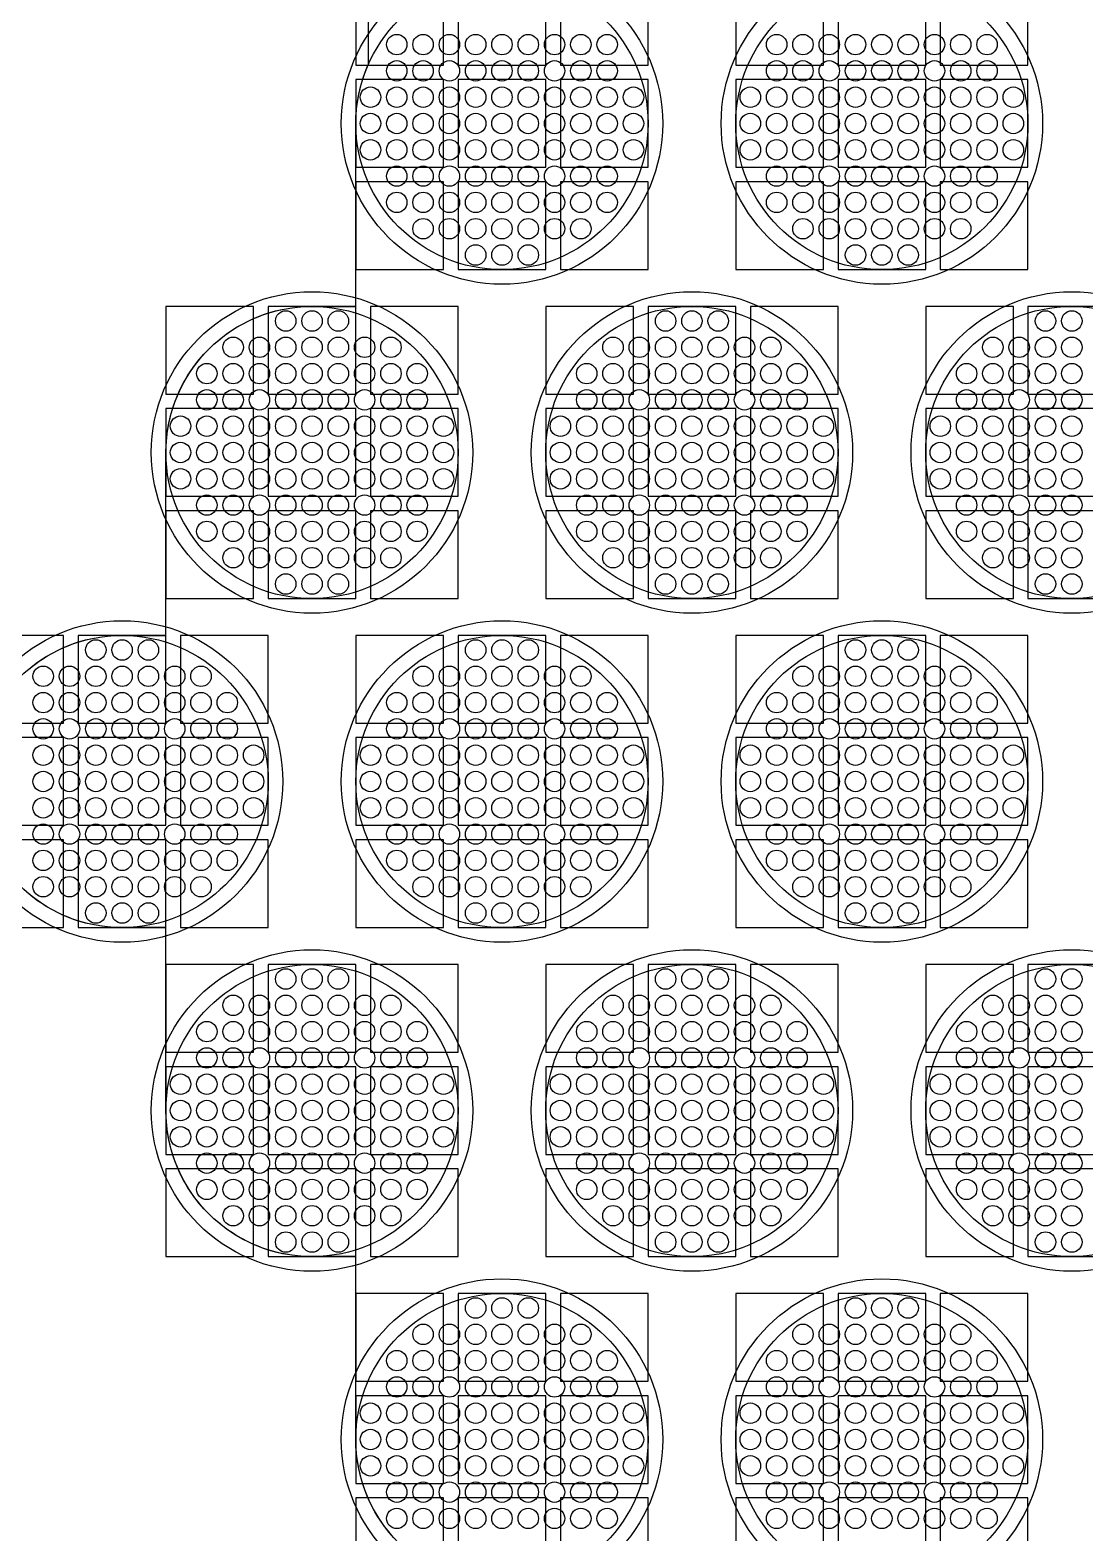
# Model space of a CAD drawing. Extents: x -49 to 54, y -38 to 38.
# Drawn here: x -27.4 to -23.79, y -4.14 to 1 of the extents above; entities that cross this region are included whole.
import ezdxf

# ---------------------------------------------------------------- set-up
doc = ezdxf.new("R2010")
doc.units = 0
for name, color, linetype in [('BACK_LAYER', 5, 'CONTINUOUS'), ('COND_LAYER_LOWER_ELECTRODE', 6, 'CONTINUOUS'), ('CONDUCTIVE_LAYER_BACK_LAYER', 2, 'CONTINUOUS'), ('EMITTER', 3, 'CONTINUOUS'), ('LOWER_ELECTRODE', 1, 'CONTINUOUS')]:
    doc.layers.add(name, color=color, linetype=linetype)

msp = doc.modelspace()

# ---------------------------------------------------------------- linework, layer by layer
at = {"layer": 'BACK_LAYER'}
for points in [[(-26.2884, 0.8807), (-25.9884, 0.8807), (-25.9884, 1.1807), (-26.2884, 1.1807)], [(-25.9384, 0.8807), (-25.6384, 0.8807), (-25.6384, 1.1807), (-25.9384, 1.1807)], [(-25.5884, 0.8807), (-25.2884, 0.8807), (-25.2884, 1.1807), (-25.5884, 1.1807)], [(-24.9884, 0.8807), (-24.6884, 0.8807), (-24.6884, 1.1807), (-24.9884, 1.1807)], [(-24.6384, 0.8807), (-24.3384, 0.8807), (-24.3384, 1.1807), (-24.6384, 1.1807)], [(-24.2884, 0.8807), (-23.9884, 0.8807), (-23.9884, 1.1807), (-24.2884, 1.1807)], [(-26.2884, 0.5307), (-25.9884, 0.5307), (-25.9884, 0.8307), (-26.2884, 0.8307)], [(-25.9384, 0.5307), (-25.6384, 0.5307), (-25.6384, 0.8307), (-25.9384, 0.8307)], [(-25.5884, 0.5307), (-25.2884, 0.5307), (-25.2884, 0.8307), (-25.5884, 0.8307)], [(-24.9884, 0.5307), (-24.6884, 0.5307), (-24.6884, 0.8307), (-24.9884, 0.8307)], [(-24.6384, 0.5307), (-24.3384, 0.5307), (-24.3384, 0.8307), (-24.6384, 0.8307)], [(-24.2884, 0.5307), (-23.9884, 0.5307), (-23.9884, 0.8307), (-24.2884, 0.8307)], [(-26.2884, 0.1807), (-25.9884, 0.1807), (-25.9884, 0.4807), (-26.2884, 0.4807)], [(-25.9384, 0.1807), (-25.6384, 0.1807), (-25.6384, 0.4807), (-25.9384, 0.4807)], [(-25.5884, 0.1807), (-25.2884, 0.1807), (-25.2884, 0.4807), (-25.5884, 0.4807)], [(-24.9884, 0.1807), (-24.6884, 0.1807), (-24.6884, 0.4807), (-24.9884, 0.4807)], [(-24.6384, 0.1807), (-24.3384, 0.1807), (-24.3384, 0.4807), (-24.6384, 0.4807)], [(-24.2884, 0.1807), (-23.9884, 0.1807), (-23.9884, 0.4807), (-24.2884, 0.4807)], [(-26.9384, -0.2451), (-26.6384, -0.2451), (-26.6384, 0.0549), (-26.9384, 0.0549)], [(-26.5884, -0.2451), (-26.2884, -0.2451), (-26.2884, 0.0549), (-26.5884, 0.0549)], [(-26.2384, -0.2451), (-25.9384, -0.2451), (-25.9384, 0.0549), (-26.2384, 0.0549)], [(-25.6384, -0.2451), (-25.3384, -0.2451), (-25.3384, 0.0549), (-25.6384, 0.0549)], [(-25.2884, -0.2451), (-24.9884, -0.2451), (-24.9884, 0.0549), (-25.2884, 0.0549)], [(-24.9384, -0.2451), (-24.6384, -0.2451), (-24.6384, 0.0549), (-24.9384, 0.0549)], [(-24.3384, -0.2451), (-24.0384, -0.2451), (-24.0384, 0.0549), (-24.3384, 0.0549)], [(-23.9884, -0.2451), (-23.6884, -0.2451), (-23.6884, 0.0549), (-23.9884, 0.0549)], [(-26.9384, -0.5951), (-26.6384, -0.5951), (-26.6384, -0.2951), (-26.9384, -0.2951)], [(-26.5884, -0.5951), (-26.2884, -0.5951), (-26.2884, -0.2951), (-26.5884, -0.2951)], [(-26.2384, -0.5951), (-25.9384, -0.5951), (-25.9384, -0.2951), (-26.2384, -0.2951)], [(-25.6384, -0.5951), (-25.3384, -0.5951), (-25.3384, -0.2951), (-25.6384, -0.2951)], [(-25.2884, -0.5951), (-24.9884, -0.5951), (-24.9884, -0.2951), (-25.2884, -0.2951)], [(-24.9384, -0.5951), (-24.6384, -0.5951), (-24.6384, -0.2951), (-24.9384, -0.2951)], [(-24.3384, -0.5951), (-24.0384, -0.5951), (-24.0384, -0.2951), (-24.3384, -0.2951)], [(-23.9884, -0.5951), (-23.6884, -0.5951), (-23.6884, -0.2951), (-23.9884, -0.2951)], [(-26.9384, -0.9451), (-26.6384, -0.9451), (-26.6384, -0.6451), (-26.9384, -0.6451)], [(-26.5884, -0.9451), (-26.2884, -0.9451), (-26.2884, -0.6451), (-26.5884, -0.6451)], [(-26.2384, -0.9451), (-25.9384, -0.9451), (-25.9384, -0.6451), (-26.2384, -0.6451)], [(-25.6384, -0.9451), (-25.3384, -0.9451), (-25.3384, -0.6451), (-25.6384, -0.6451)], [(-25.2884, -0.9451), (-24.9884, -0.9451), (-24.9884, -0.6451), (-25.2884, -0.6451)], [(-24.9384, -0.9451), (-24.6384, -0.9451), (-24.6384, -0.6451), (-24.9384, -0.6451)], [(-24.3384, -0.9451), (-24.0384, -0.9451), (-24.0384, -0.6451), (-24.3384, -0.6451)], [(-23.9884, -0.9451), (-23.6884, -0.9451), (-23.6884, -0.6451), (-23.9884, -0.6451)], [(-27.5884, -1.3709), (-27.2884, -1.3709), (-27.2884, -1.0709), (-27.5884, -1.0709)], [(-27.2384, -1.3709), (-26.9384, -1.3709), (-26.9384, -1.0709), (-27.2384, -1.0709)], [(-26.8884, -1.3709), (-26.5884, -1.3709), (-26.5884, -1.0709), (-26.8884, -1.0709)], [(-26.2884, -1.3709), (-25.9884, -1.3709), (-25.9884, -1.0709), (-26.2884, -1.0709)], [(-25.9384, -1.3709), (-25.6384, -1.3709), (-25.6384, -1.0709), (-25.9384, -1.0709)], [(-25.5884, -1.3709), (-25.2884, -1.3709), (-25.2884, -1.0709), (-25.5884, -1.0709)], [(-24.9884, -1.3709), (-24.6884, -1.3709), (-24.6884, -1.0709), (-24.9884, -1.0709)], [(-24.6384, -1.3709), (-24.3384, -1.3709), (-24.3384, -1.0709), (-24.6384, -1.0709)], [(-24.2884, -1.3709), (-23.9884, -1.3709), (-23.9884, -1.0709), (-24.2884, -1.0709)], [(-27.5884, -1.7209), (-27.2884, -1.7209), (-27.2884, -1.4209), (-27.5884, -1.4209)], [(-27.2384, -1.7209), (-26.9384, -1.7209), (-26.9384, -1.4209), (-27.2384, -1.4209)], [(-26.8884, -1.7209), (-26.5884, -1.7209), (-26.5884, -1.4209), (-26.8884, -1.4209)], [(-26.2884, -1.7209), (-25.9884, -1.7209), (-25.9884, -1.4209), (-26.2884, -1.4209)], [(-25.9384, -1.7209), (-25.6384, -1.7209), (-25.6384, -1.4209), (-25.9384, -1.4209)], [(-25.5884, -1.7209), (-25.2884, -1.7209), (-25.2884, -1.4209), (-25.5884, -1.4209)], [(-24.9884, -1.7209), (-24.6884, -1.7209), (-24.6884, -1.4209), (-24.9884, -1.4209)], [(-24.6384, -1.7209), (-24.3384, -1.7209), (-24.3384, -1.4209), (-24.6384, -1.4209)], [(-24.2884, -1.7209), (-23.9884, -1.7209), (-23.9884, -1.4209), (-24.2884, -1.4209)], [(-27.5884, -2.0709), (-27.2884, -2.0709), (-27.2884, -1.7709), (-27.5884, -1.7709)], [(-27.2384, -2.0709), (-26.9384, -2.0709), (-26.9384, -1.7709), (-27.2384, -1.7709)], [(-26.8884, -2.0709), (-26.5884, -2.0709), (-26.5884, -1.7709), (-26.8884, -1.7709)], [(-26.2884, -2.0709), (-25.9884, -2.0709), (-25.9884, -1.7709), (-26.2884, -1.7709)], [(-25.9384, -2.0709), (-25.6384, -2.0709), (-25.6384, -1.7709), (-25.9384, -1.7709)], [(-25.5884, -2.0709), (-25.2884, -2.0709), (-25.2884, -1.7709), (-25.5884, -1.7709)], [(-24.9884, -2.0709), (-24.6884, -2.0709), (-24.6884, -1.7709), (-24.9884, -1.7709)], [(-24.6384, -2.0709), (-24.3384, -2.0709), (-24.3384, -1.7709), (-24.6384, -1.7709)], [(-24.2884, -2.0709), (-23.9884, -2.0709), (-23.9884, -1.7709), (-24.2884, -1.7709)], [(-26.9384, -2.4968), (-26.6384, -2.4968), (-26.6384, -2.1968), (-26.9384, -2.1968)], [(-26.5884, -2.4968), (-26.2884, -2.4968), (-26.2884, -2.1968), (-26.5884, -2.1968)], [(-26.2384, -2.4968), (-25.9384, -2.4968), (-25.9384, -2.1968), (-26.2384, -2.1968)], [(-25.6384, -2.4968), (-25.3384, -2.4968), (-25.3384, -2.1968), (-25.6384, -2.1968)], [(-25.2884, -2.4968), (-24.9884, -2.4968), (-24.9884, -2.1968), (-25.2884, -2.1968)], [(-24.9384, -2.4968), (-24.6384, -2.4968), (-24.6384, -2.1968), (-24.9384, -2.1968)], [(-24.3384, -2.4968), (-24.0384, -2.4968), (-24.0384, -2.1968), (-24.3384, -2.1968)], [(-23.9884, -2.4968), (-23.6884, -2.4968), (-23.6884, -2.1968), (-23.9884, -2.1968)], [(-26.9384, -2.8468), (-26.6384, -2.8468), (-26.6384, -2.5468), (-26.9384, -2.5468)], [(-26.5884, -2.8468), (-26.2884, -2.8468), (-26.2884, -2.5468), (-26.5884, -2.5468)], [(-26.2384, -2.8468), (-25.9384, -2.8468), (-25.9384, -2.5468), (-26.2384, -2.5468)], [(-25.6384, -2.8468), (-25.3384, -2.8468), (-25.3384, -2.5468), (-25.6384, -2.5468)], [(-25.2884, -2.8468), (-24.9884, -2.8468), (-24.9884, -2.5468), (-25.2884, -2.5468)], [(-24.9384, -2.8468), (-24.6384, -2.8468), (-24.6384, -2.5468), (-24.9384, -2.5468)], [(-24.3384, -2.8468), (-24.0384, -2.8468), (-24.0384, -2.5468), (-24.3384, -2.5468)], [(-23.9884, -2.8468), (-23.6884, -2.8468), (-23.6884, -2.5468), (-23.9884, -2.5468)], [(-26.9384, -3.1968), (-26.6384, -3.1968), (-26.6384, -2.8968), (-26.9384, -2.8968)], [(-26.5884, -3.1968), (-26.2884, -3.1968), (-26.2884, -2.8968), (-26.5884, -2.8968)], [(-26.2384, -3.1968), (-25.9384, -3.1968), (-25.9384, -2.8968), (-26.2384, -2.8968)], [(-25.6384, -3.1968), (-25.3384, -3.1968), (-25.3384, -2.8968), (-25.6384, -2.8968)], [(-25.2884, -3.1968), (-24.9884, -3.1968), (-24.9884, -2.8968), (-25.2884, -2.8968)], [(-24.9384, -3.1968), (-24.6384, -3.1968), (-24.6384, -2.8968), (-24.9384, -2.8968)], [(-24.3384, -3.1968), (-24.0384, -3.1968), (-24.0384, -2.8968), (-24.3384, -2.8968)], [(-23.9884, -3.1968), (-23.6884, -3.1968), (-23.6884, -2.8968), (-23.9884, -2.8968)], [(-26.2884, -3.6226), (-25.9884, -3.6226), (-25.9884, -3.3226), (-26.2884, -3.3226)], [(-25.9384, -3.6226), (-25.6384, -3.6226), (-25.6384, -3.3226), (-25.9384, -3.3226)], [(-25.5884, -3.6226), (-25.2884, -3.6226), (-25.2884, -3.3226), (-25.5884, -3.3226)], [(-24.9884, -3.6226), (-24.6884, -3.6226), (-24.6884, -3.3226), (-24.9884, -3.3226)], [(-24.6384, -3.6226), (-24.3384, -3.6226), (-24.3384, -3.3226), (-24.6384, -3.3226)], [(-24.2884, -3.6226), (-23.9884, -3.6226), (-23.9884, -3.3226), (-24.2884, -3.3226)], [(-26.2884, -3.9726), (-25.9884, -3.9726), (-25.9884, -3.6726), (-26.2884, -3.6726)], [(-25.9384, -3.9726), (-25.6384, -3.9726), (-25.6384, -3.6726), (-25.9384, -3.6726)], [(-25.5884, -3.9726), (-25.2884, -3.9726), (-25.2884, -3.6726), (-25.5884, -3.6726)], [(-24.9884, -3.9726), (-24.6884, -3.9726), (-24.6884, -3.6726), (-24.9884, -3.6726)], [(-24.6384, -3.9726), (-24.3384, -3.9726), (-24.3384, -3.6726), (-24.6384, -3.6726)], [(-24.2884, -3.9726), (-23.9884, -3.9726), (-23.9884, -3.6726), (-24.2884, -3.6726)], [(-26.2884, -4.3226), (-25.9884, -4.3226), (-25.9884, -4.0226), (-26.2884, -4.0226)], [(-25.9384, -4.3226), (-25.6384, -4.3226), (-25.6384, -4.0226), (-25.9384, -4.0226)], [(-25.5884, -4.3226), (-25.2884, -4.3226), (-25.2884, -4.0226), (-25.5884, -4.0226)], [(-24.9884, -4.3226), (-24.6884, -4.3226), (-24.6884, -4.0226), (-24.9884, -4.0226)], [(-24.6384, -4.3226), (-24.3384, -4.3226), (-24.3384, -4.0226), (-24.6384, -4.0226)], [(-24.2884, -4.3226), (-23.9884, -4.3226), (-23.9884, -4.0226), (-24.2884, -4.0226)]]:
    msp.add_lwpolyline(points, close=True, dxfattribs=at)
at = {"layer": 'COND_LAYER_LOWER_ELECTRODE'}
for centre in [(-25.7884, 0.6807), (-24.4884, 0.6807), (-26.4384, -0.4451), (-25.1384, -0.4451), (-23.8384, -0.4451), (-27.0884, -1.5709), (-25.7884, -1.5709), (-24.4884, -1.5709), (-26.4384, -2.6968), (-25.1384, -2.6968), (-23.8384, -2.6968), (-25.7884, -3.8226), (-24.4884, -3.8226)]:
    msp.add_circle(centre, 0.55, dxfattribs=at)
at = {"layer": 'CONDUCTIVE_LAYER_BACK_LAYER'}
for points in [[(-27.4089, -1.1872), (-27.3934, -1.1748), (-27.3774, -1.1629), (-27.361, -1.1518), (-27.3441, -1.1413), (-27.3268, -1.1314), (-27.3091, -1.1223), (-27.2911, -1.1139), (-27.2728, -1.1062), (-27.2542, -1.0992), (-27.2353, -1.093), (-27.2162, -1.0875), (-27.1969, -1.0828), (-27.1774, -1.0789), (-27.1577, -1.0758), (-27.138, -1.0734), (-27.1182, -1.0718), (-27.0983, -1.071), (-26.9384, -1.071), (-26.9384, -0.4451), (-26.938, -0.4252), (-26.9368, -0.4054), (-26.9348, -0.3856), (-26.9321, -0.3659), (-26.9285, -0.3463), (-26.9242, -0.3269), (-26.9191, -0.3077), (-26.9133, -0.2887), (-26.9067, -0.2699), (-26.8993, -0.2515), (-26.8913, -0.2333), (-26.8825, -0.2154), (-26.873, -0.198), (-26.8629, -0.1809), (-26.852, -0.1642), (-26.8405, -0.148), (-26.8284, -0.1322), (-26.8156, -0.117), (-26.8023, -0.1022), (-26.7884, -0.088), (-26.7739, -0.0744), (-26.7589, -0.0614), (-26.7434, -0.0489), (-26.7274, -0.0371), (-26.711, -0.0259), (-26.6941, -0.0154), (-26.6768, -0.0056), (-26.6591, 0.0035), (-26.6411, 0.0119), (-26.6228, 0.0196), (-26.6042, 0.0266), (-26.5853, 0.0328), (-26.5662, 0.0383), (-26.5469, 0.043), (-26.5274, 0.0469), (-26.5077, 0.0501), (-26.488, 0.0524), (-26.4682, 0.054), (-26.4483, 0.0548), (-26.2884, 0.0548), (-26.2884, 0.6807), (-26.288, 0.7006), (-26.2868, 0.7205), (-26.2848, 0.7402), (-26.2821, 0.7599), (-26.2785, 0.7795), (-26.2742, 0.7989), (-26.2691, 0.8181), (-26.2633, 0.8371), (-26.2567, 0.8559), (-26.2493, 0.8744), (-26.2453, 0.8835), (-26.2453, 1.6611)], [(-26.1656, -4.1507), (-26.1784, -4.1354), (-26.1905, -4.1197), (-26.202, -4.1035), (-26.2129, -4.0868), (-26.223, -4.0697), (-26.2325, -4.0522), (-26.2413, -4.0344), (-26.2493, -4.0162), (-26.2567, -3.9978), (-26.2633, -3.979), (-26.2691, -3.96), (-26.2742, -3.9408), (-26.2785, -3.9214), (-26.2821, -3.9018), (-26.2848, -3.8821), (-26.2868, -3.8623), (-26.288, -3.8425), (-26.2884, -3.8226), (-26.2884, -3.1967), (-26.4483, -3.1967), (-26.4682, -3.1959), (-26.488, -3.1943), (-26.5077, -3.1919), (-26.5274, -3.1888), (-26.5469, -3.1849), (-26.5662, -3.1802), (-26.5853, -3.1747), (-26.6042, -3.1685), (-26.6228, -3.1615), (-26.6411, -3.1538), (-26.6591, -3.1454), (-26.6768, -3.1362), (-26.6941, -3.1264), (-26.711, -3.1159), (-26.7274, -3.1047), (-26.7434, -3.0929), (-26.7589, -3.0805), (-26.7739, -3.0674), (-26.7884, -3.0538), (-26.8023, -3.0396), (-26.8156, -3.0249), (-26.8284, -3.0096), (-26.8405, -2.9939), (-26.852, -2.9776), (-26.8629, -2.961), (-26.873, -2.9439), (-26.8825, -2.9264), (-26.8913, -2.9086), (-26.8993, -2.8904), (-26.9067, -2.8719), (-26.9133, -2.8532), (-26.9191, -2.8342), (-26.9242, -2.8149), (-26.9285, -2.7955), (-26.9321, -2.776), (-26.9348, -2.7563), (-26.9368, -2.7365), (-26.938, -2.7166), (-26.9384, -2.6968), (-26.9384, -2.0708), (-27.0983, -2.0708), (-27.1182, -2.07), (-27.138, -2.0685), (-27.1577, -2.0661), (-27.1774, -2.0629), (-27.1969, -2.059), (-27.2162, -2.0543), (-27.2353, -2.0489), (-27.2542, -2.0426), (-27.2728, -2.0357), (-27.2911, -2.028), (-27.3091, -2.0195), (-27.3268, -2.0104), (-27.3441, -2.0006), (-27.361, -1.9901), (-27.3774, -1.9789), (-27.3934, -1.9671), (-27.4089, -1.9547)]]:
    msp.add_lwpolyline(points, dxfattribs=at)
at = {"layer": 'EMITTER'}
for centre in [(-25.7884, 0.6807), (-24.4884, 0.6807), (-26.4384, -0.4451), (-25.1384, -0.4451), (-23.8384, -0.4451), (-27.0884, -1.5709), (-25.7884, -1.5709), (-24.4884, -1.5709), (-26.4384, -2.6968), (-25.1384, -2.6968), (-23.8384, -2.6968), (-25.7884, -3.8226), (-24.4884, -3.8226)]:
    msp.add_circle(centre, 0.5, dxfattribs=at)
at = {"layer": 'LOWER_ELECTRODE'}
for centre in [(-26.1484, 0.9507), (-26.0584, 0.9507), (-25.9684, 0.9507), (-25.8784, 0.9507), (-25.7884, 0.9507), (-25.6984, 0.9507), (-25.6084, 0.9507), (-25.5184, 0.9507), (-25.4284, 0.9507), (-24.8484, 0.9507), (-24.7584, 0.9507), (-24.6684, 0.9507), (-24.5784, 0.9507), (-24.4884, 0.9507), (-24.3984, 0.9507), (-24.3084, 0.9507), (-24.2184, 0.9507), (-24.1284, 0.9507), (-26.1484, 0.8607), (-26.0584, 0.8607), (-25.9684, 0.8607), (-25.8784, 0.8607), (-25.7884, 0.8607), (-25.6984, 0.8607), (-25.6084, 0.8607), (-25.5184, 0.8607), (-25.4284, 0.8607), (-24.8484, 0.8607), (-24.7584, 0.8607), (-24.6684, 0.8607), (-24.5784, 0.8607), (-24.4884, 0.8607), (-24.3984, 0.8607), (-24.3084, 0.8607), (-24.2184, 0.8607), (-24.1284, 0.8607), (-26.2384, 0.7707), (-26.1484, 0.7707), (-26.0584, 0.7707), (-25.9684, 0.7707), (-25.8784, 0.7707), (-25.7884, 0.7707), (-25.6984, 0.7707), (-25.6084, 0.7707), (-25.5184, 0.7707), (-25.4284, 0.7707), (-25.3384, 0.7707), (-24.9384, 0.7707), (-24.8484, 0.7707), (-24.7584, 0.7707), (-24.6684, 0.7707), (-24.5784, 0.7707), (-24.4884, 0.7707), (-24.3984, 0.7707), (-24.3084, 0.7707), (-24.2184, 0.7707), (-24.1284, 0.7707), (-24.0384, 0.7707), (-26.2384, 0.6807), (-26.1484, 0.6807), (-26.0584, 0.6807), (-25.9684, 0.6807), (-25.8784, 0.6807), (-25.7884, 0.6807), (-25.6984, 0.6807), (-25.6084, 0.6807), (-25.5184, 0.6807), (-25.4284, 0.6807), (-25.3384, 0.6807), (-24.9384, 0.6807), (-24.8484, 0.6807), (-24.7584, 0.6807), (-24.6684, 0.6807), (-24.5784, 0.6807), (-24.4884, 0.6807), (-24.3984, 0.6807), (-24.3084, 0.6807), (-24.2184, 0.6807), (-24.1284, 0.6807), (-24.0384, 0.6807), (-26.2384, 0.5907), (-26.1484, 0.5907), (-26.0584, 0.5907), (-25.9684, 0.5907), (-25.8784, 0.5907), (-25.7884, 0.5907), (-25.6984, 0.5907), (-25.6084, 0.5907), (-25.5184, 0.5907), (-25.4284, 0.5907), (-25.3384, 0.5907), (-24.9384, 0.5907), (-24.8484, 0.5907), (-24.7584, 0.5907), (-24.6684, 0.5907), (-24.5784, 0.5907), (-24.4884, 0.5907), (-24.3984, 0.5907), (-24.3084, 0.5907), (-24.2184, 0.5907), (-24.1284, 0.5907), (-24.0384, 0.5907), (-26.1484, 0.5007), (-26.0584, 0.5007), (-25.9684, 0.5007), (-25.8784, 0.5007), (-25.7884, 0.5007), (-25.6984, 0.5007), (-25.6084, 0.5007), (-25.5184, 0.5007), (-25.4284, 0.5007), (-24.8484, 0.5007), (-24.7584, 0.5007), (-24.6684, 0.5007), (-24.5784, 0.5007), (-24.4884, 0.5007), (-24.3984, 0.5007), (-24.3084, 0.5007), (-24.2184, 0.5007), (-24.1284, 0.5007), (-26.1484, 0.4107), (-26.0584, 0.4107), (-25.9684, 0.4107), (-25.8784, 0.4107), (-25.7884, 0.4107), (-25.6984, 0.4107), (-25.6084, 0.4107), (-25.5184, 0.4107), (-25.4284, 0.4107), (-24.8484, 0.4107), (-24.7584, 0.4107), (-24.6684, 0.4107), (-24.5784, 0.4107), (-24.4884, 0.4107), (-24.3984, 0.4107), (-24.3084, 0.4107), (-24.2184, 0.4107), (-24.1284, 0.4107), (-26.0584, 0.3207), (-25.9684, 0.3207), (-25.8784, 0.3207), (-25.7884, 0.3207), (-25.6984, 0.3207), (-25.6084, 0.3207), (-25.5184, 0.3207), (-24.7584, 0.3207), (-24.6684, 0.3207), (-24.5784, 0.3207), (-24.4884, 0.3207), (-24.3984, 0.3207), (-24.3084, 0.3207), (-24.2184, 0.3207), (-25.8784, 0.2307), (-25.7884, 0.2307), (-25.6984, 0.2307), (-24.5784, 0.2307), (-24.4884, 0.2307), (-24.3984, 0.2307), (-26.5284, 0.0049), (-26.4384, 0.0049), (-26.3484, 0.0049), (-25.2284, 0.0049), (-25.1384, 0.0049), (-25.0484, 0.0049), (-23.9284, 0.0049), (-23.8384, 0.0049), (-26.7084, -0.0851), (-26.6184, -0.0851), (-26.5284, -0.0851), (-26.4384, -0.0851), (-26.3484, -0.0851), (-26.2584, -0.0851), (-26.1684, -0.0851), (-25.4084, -0.0851), (-25.3184, -0.0851), (-25.2284, -0.0851), (-25.1384, -0.0851), (-25.0484, -0.0851), (-24.9584, -0.0851), (-24.8684, -0.0851), (-24.1084, -0.0851), (-24.0184, -0.0851), (-23.9284, -0.0851), (-23.8384, -0.0851), (-26.7984, -0.1751), (-26.7084, -0.1751), (-26.6184, -0.1751), (-26.5284, -0.1751), (-26.4384, -0.1751), (-26.3484, -0.1751), (-26.2584, -0.1751), (-26.1684, -0.1751), (-26.0784, -0.1751), (-25.4984, -0.1751), (-25.4084, -0.1751), (-25.3184, -0.1751), (-25.2284, -0.1751), (-25.1384, -0.1751), (-25.0484, -0.1751), (-24.9584, -0.1751), (-24.8684, -0.1751), (-24.7784, -0.1751), (-24.1984, -0.1751), (-24.1084, -0.1751), (-24.0184, -0.1751), (-23.9284, -0.1751), (-23.8384, -0.1751), (-26.7984, -0.2651), (-26.7084, -0.2651), (-26.6184, -0.2651), (-26.5284, -0.2651), (-26.4384, -0.2651), (-26.3484, -0.2651), (-26.2584, -0.2651), (-26.1684, -0.2651), (-26.0784, -0.2651), (-25.4984, -0.2651), (-25.4084, -0.2651), (-25.3184, -0.2651), (-25.2284, -0.2651), (-25.1384, -0.2651), (-25.0484, -0.2651), (-24.9584, -0.2651), (-24.8684, -0.2651), (-24.7784, -0.2651), (-24.1984, -0.2651), (-24.1084, -0.2651), (-24.0184, -0.2651), (-23.9284, -0.2651), (-23.8384, -0.2651), (-26.8884, -0.3551), (-26.7984, -0.3551), (-26.7084, -0.3551), (-26.6184, -0.3551), (-26.5284, -0.3551), (-26.4384, -0.3551), (-26.3484, -0.3551), (-26.2584, -0.3551), (-26.1684, -0.3551), (-26.0784, -0.3551), (-25.9884, -0.3551), (-25.5884, -0.3551), (-25.4984, -0.3551), (-25.4084, -0.3551), (-25.3184, -0.3551), (-25.2284, -0.3551), (-25.1384, -0.3551), (-25.0484, -0.3551), (-24.9584, -0.3551), (-24.8684, -0.3551), (-24.7784, -0.3551), (-24.6884, -0.3551), (-24.2884, -0.3551), (-24.1984, -0.3551), (-24.1084, -0.3551), (-24.0184, -0.3551), (-23.9284, -0.3551), (-23.8384, -0.3551), (-26.8884, -0.4451), (-26.7984, -0.4451), (-26.7084, -0.4451), (-26.6184, -0.4451), (-26.5284, -0.4451), (-26.4384, -0.4451), (-26.3484, -0.4451), (-26.2584, -0.4451), (-26.1684, -0.4451), (-26.0784, -0.4451), (-25.9884, -0.4451), (-25.5884, -0.4451), (-25.4984, -0.4451), (-25.4084, -0.4451), (-25.3184, -0.4451), (-25.2284, -0.4451), (-25.1384, -0.4451), (-25.0484, -0.4451), (-24.9584, -0.4451), (-24.8684, -0.4451), (-24.7784, -0.4451), (-24.6884, -0.4451), (-24.2884, -0.4451), (-24.1984, -0.4451), (-24.1084, -0.4451), (-24.0184, -0.4451), (-23.9284, -0.4451), (-23.8384, -0.4451), (-26.8884, -0.5351), (-26.7984, -0.5351), (-26.7084, -0.5351), (-26.6184, -0.5351), (-26.5284, -0.5351), (-26.4384, -0.5351), (-26.3484, -0.5351), (-26.2584, -0.5351), (-26.1684, -0.5351), (-26.0784, -0.5351), (-25.9884, -0.5351), (-25.5884, -0.5351), (-25.4984, -0.5351), (-25.4084, -0.5351), (-25.3184, -0.5351), (-25.2284, -0.5351), (-25.1384, -0.5351), (-25.0484, -0.5351), (-24.9584, -0.5351), (-24.8684, -0.5351), (-24.7784, -0.5351), (-24.6884, -0.5351), (-24.2884, -0.5351), (-24.1984, -0.5351), (-24.1084, -0.5351), (-24.0184, -0.5351), (-23.9284, -0.5351), (-23.8384, -0.5351), (-26.7984, -0.6251), (-26.7084, -0.6251), (-26.6184, -0.6251), (-26.5284, -0.6251), (-26.4384, -0.6251), (-26.3484, -0.6251), (-26.2584, -0.6251), (-26.1684, -0.6251), (-26.0784, -0.6251), (-25.4984, -0.6251), (-25.4084, -0.6251), (-25.3184, -0.6251), (-25.2284, -0.6251), (-25.1384, -0.6251), (-25.0484, -0.6251), (-24.9584, -0.6251), (-24.8684, -0.6251), (-24.7784, -0.6251), (-24.1984, -0.6251), (-24.1084, -0.6251), (-24.0184, -0.6251), (-23.9284, -0.6251), (-23.8384, -0.6251), (-26.7984, -0.7151), (-26.7084, -0.7151), (-26.6184, -0.7151), (-26.5284, -0.7151), (-26.4384, -0.7151), (-26.3484, -0.7151), (-26.2584, -0.7151), (-26.1684, -0.7151), (-26.0784, -0.7151), (-25.4984, -0.7151), (-25.4084, -0.7151), (-25.3184, -0.7151), (-25.2284, -0.7151), (-25.1384, -0.7151), (-25.0484, -0.7151), (-24.9584, -0.7151), (-24.8684, -0.7151), (-24.7784, -0.7151), (-24.1984, -0.7151), (-24.1084, -0.7151), (-24.0184, -0.7151), (-23.9284, -0.7151), (-23.8384, -0.7151), (-26.7084, -0.8051), (-26.6184, -0.8051), (-26.5284, -0.8051), (-26.4384, -0.8051), (-26.3484, -0.8051), (-26.2584, -0.8051), (-26.1684, -0.8051), (-25.4084, -0.8051), (-25.3184, -0.8051), (-25.2284, -0.8051), (-25.1384, -0.8051), (-25.0484, -0.8051), (-24.9584, -0.8051), (-24.8684, -0.8051), (-24.1084, -0.8051), (-24.0184, -0.8051), (-23.9284, -0.8051), (-23.8384, -0.8051), (-26.5284, -0.8951), (-26.4384, -0.8951), (-26.3484, -0.8951), (-25.2284, -0.8951), (-25.1384, -0.8951), (-25.0484, -0.8951), (-23.9284, -0.8951), (-23.8384, -0.8951), (-27.1784, -1.1209), (-27.0884, -1.1209), (-26.9984, -1.1209), (-25.8784, -1.1209), (-25.7884, -1.1209), (-25.6984, -1.1209), (-24.5784, -1.1209), (-24.4884, -1.1209), (-24.3984, -1.1209), (-27.3584, -1.2109), (-27.2684, -1.2109), (-27.1784, -1.2109), (-27.0884, -1.2109), (-26.9984, -1.2109), (-26.9084, -1.2109), (-26.8184, -1.2109), (-26.0584, -1.2109), (-25.9684, -1.2109), (-25.8784, -1.2109), (-25.7884, -1.2109), (-25.6984, -1.2109), (-25.6084, -1.2109), (-25.5184, -1.2109), (-24.7584, -1.2109), (-24.6684, -1.2109), (-24.5784, -1.2109), (-24.4884, -1.2109), (-24.3984, -1.2109), (-24.3084, -1.2109), (-24.2184, -1.2109), (-27.3584, -1.3009), (-27.2684, -1.3009), (-27.1784, -1.3009), (-27.0884, -1.3009), (-26.9984, -1.3009), (-26.9084, -1.3009), (-26.8184, -1.3009), (-26.7284, -1.3009), (-26.1484, -1.3009), (-26.0584, -1.3009), (-25.9684, -1.3009), (-25.8784, -1.3009), (-25.7884, -1.3009), (-25.6984, -1.3009), (-25.6084, -1.3009), (-25.5184, -1.3009), (-25.4284, -1.3009), (-24.8484, -1.3009), (-24.7584, -1.3009), (-24.6684, -1.3009), (-24.5784, -1.3009), (-24.4884, -1.3009), (-24.3984, -1.3009), (-24.3084, -1.3009), (-24.2184, -1.3009), (-24.1284, -1.3009), (-27.3584, -1.3909), (-27.2684, -1.3909), (-27.1784, -1.3909), (-27.0884, -1.3909), (-26.9984, -1.3909), (-26.9084, -1.3909), (-26.8184, -1.3909), (-26.7284, -1.3909), (-26.1484, -1.3909), (-26.0584, -1.3909), (-25.9684, -1.3909), (-25.8784, -1.3909), (-25.7884, -1.3909), (-25.6984, -1.3909), (-25.6084, -1.3909), (-25.5184, -1.3909), (-25.4284, -1.3909), (-24.8484, -1.3909), (-24.7584, -1.3909), (-24.6684, -1.3909), (-24.5784, -1.3909), (-24.4884, -1.3909), (-24.3984, -1.3909), (-24.3084, -1.3909), (-24.2184, -1.3909), (-24.1284, -1.3909), (-27.3584, -1.4809), (-27.2684, -1.4809), (-27.1784, -1.4809), (-27.0884, -1.4809), (-26.9984, -1.4809), (-26.9084, -1.4809), (-26.8184, -1.4809), (-26.7284, -1.4809), (-26.6384, -1.4809), (-26.2384, -1.4809), (-26.1484, -1.4809), (-26.0584, -1.4809), (-25.9684, -1.4809), (-25.8784, -1.4809), (-25.7884, -1.4809), (-25.6984, -1.4809), (-25.6084, -1.4809), (-25.5184, -1.4809), (-25.4284, -1.4809), (-25.3384, -1.4809), (-24.9384, -1.4809), (-24.8484, -1.4809), (-24.7584, -1.4809), (-24.6684, -1.4809), (-24.5784, -1.4809), (-24.4884, -1.4809), (-24.3984, -1.4809), (-24.3084, -1.4809), (-24.2184, -1.4809), (-24.1284, -1.4809), (-24.0384, -1.4809), (-27.3584, -1.5709), (-27.2684, -1.5709), (-27.1784, -1.5709), (-27.0884, -1.5709), (-26.9984, -1.5709), (-26.9084, -1.5709), (-26.8184, -1.5709), (-26.7284, -1.5709), (-26.6384, -1.5709), (-26.2384, -1.5709), (-26.1484, -1.5709), (-26.0584, -1.5709), (-25.9684, -1.5709), (-25.8784, -1.5709), (-25.7884, -1.5709), (-25.6984, -1.5709), (-25.6084, -1.5709), (-25.5184, -1.5709), (-25.4284, -1.5709), (-25.3384, -1.5709), (-24.9384, -1.5709), (-24.8484, -1.5709), (-24.7584, -1.5709), (-24.6684, -1.5709), (-24.5784, -1.5709), (-24.4884, -1.5709), (-24.3984, -1.5709), (-24.3084, -1.5709), (-24.2184, -1.5709), (-24.1284, -1.5709), (-24.0384, -1.5709), (-27.3584, -1.6609), (-27.2684, -1.6609), (-27.1784, -1.6609), (-27.0884, -1.6609), (-26.9984, -1.6609), (-26.9084, -1.6609), (-26.8184, -1.6609), (-26.7284, -1.6609), (-26.6384, -1.6609), (-26.2384, -1.6609), (-26.1484, -1.6609), (-26.0584, -1.6609), (-25.9684, -1.6609), (-25.8784, -1.6609), (-25.7884, -1.6609), (-25.6984, -1.6609), (-25.6084, -1.6609), (-25.5184, -1.6609), (-25.4284, -1.6609), (-25.3384, -1.6609), (-24.9384, -1.6609), (-24.8484, -1.6609), (-24.7584, -1.6609), (-24.6684, -1.6609), (-24.5784, -1.6609), (-24.4884, -1.6609), (-24.3984, -1.6609), (-24.3084, -1.6609), (-24.2184, -1.6609), (-24.1284, -1.6609), (-24.0384, -1.6609), (-27.3584, -1.7509), (-27.2684, -1.7509), (-27.1784, -1.7509), (-27.0884, -1.7509), (-26.9984, -1.7509), (-26.9084, -1.7509), (-26.8184, -1.7509), (-26.7284, -1.7509), (-26.1484, -1.7509), (-26.0584, -1.7509), (-25.9684, -1.7509), (-25.8784, -1.7509), (-25.7884, -1.7509), (-25.6984, -1.7509), (-25.6084, -1.7509), (-25.5184, -1.7509), (-25.4284, -1.7509), (-24.8484, -1.7509), (-24.7584, -1.7509), (-24.6684, -1.7509), (-24.5784, -1.7509), (-24.4884, -1.7509), (-24.3984, -1.7509), (-24.3084, -1.7509), (-24.2184, -1.7509), (-24.1284, -1.7509), (-27.3584, -1.8409), (-27.2684, -1.8409), (-27.1784, -1.8409), (-27.0884, -1.8409), (-26.9984, -1.8409), (-26.9084, -1.8409), (-26.8184, -1.8409), (-26.7284, -1.8409), (-26.1484, -1.8409), (-26.0584, -1.8409), (-25.9684, -1.8409), (-25.8784, -1.8409), (-25.7884, -1.8409), (-25.6984, -1.8409), (-25.6084, -1.8409), (-25.5184, -1.8409), (-25.4284, -1.8409), (-24.8484, -1.8409), (-24.7584, -1.8409), (-24.6684, -1.8409), (-24.5784, -1.8409), (-24.4884, -1.8409), (-24.3984, -1.8409), (-24.3084, -1.8409), (-24.2184, -1.8409), (-24.1284, -1.8409), (-27.3584, -1.9309), (-27.2684, -1.9309), (-27.1784, -1.9309), (-27.0884, -1.9309), (-26.9984, -1.9309), (-26.9084, -1.9309), (-26.8184, -1.9309), (-26.0584, -1.9309), (-25.9684, -1.9309), (-25.8784, -1.9309), (-25.7884, -1.9309), (-25.6984, -1.9309), (-25.6084, -1.9309), (-25.5184, -1.9309), (-24.7584, -1.9309), (-24.6684, -1.9309), (-24.5784, -1.9309), (-24.4884, -1.9309), (-24.3984, -1.9309), (-24.3084, -1.9309), (-24.2184, -1.9309), (-27.1784, -2.0209), (-27.0884, -2.0209), (-26.9984, -2.0209), (-25.8784, -2.0209), (-25.7884, -2.0209), (-25.6984, -2.0209), (-24.5784, -2.0209), (-24.4884, -2.0209), (-24.3984, -2.0209), (-26.5284, -2.2468), (-26.4384, -2.2468), (-26.3484, -2.2468), (-25.2284, -2.2468), (-25.1384, -2.2468), (-25.0484, -2.2468), (-23.9284, -2.2468), (-23.8384, -2.2468), (-26.7084, -2.3368), (-26.6184, -2.3368), (-26.5284, -2.3368), (-26.4384, -2.3368), (-26.3484, -2.3368), (-26.2584, -2.3368), (-26.1684, -2.3368), (-25.4084, -2.3368), (-25.3184, -2.3368), (-25.2284, -2.3368), (-25.1384, -2.3368), (-25.0484, -2.3368), (-24.9584, -2.3368), (-24.8684, -2.3368), (-24.1084, -2.3368), (-24.0184, -2.3368), (-23.9284, -2.3368), (-23.8384, -2.3368), (-26.7984, -2.4268), (-26.7084, -2.4268), (-26.6184, -2.4268), (-26.5284, -2.4268), (-26.4384, -2.4268), (-26.3484, -2.4268), (-26.2584, -2.4268), (-26.1684, -2.4268), (-26.0784, -2.4268), (-25.4984, -2.4268), (-25.4084, -2.4268), (-25.3184, -2.4268), (-25.2284, -2.4268), (-25.1384, -2.4268), (-25.0484, -2.4268), (-24.9584, -2.4268), (-24.8684, -2.4268), (-24.7784, -2.4268), (-24.1984, -2.4268), (-24.1084, -2.4268), (-24.0184, -2.4268), (-23.9284, -2.4268), (-23.8384, -2.4268), (-26.7984, -2.5168), (-26.7084, -2.5168), (-26.6184, -2.5168), (-26.5284, -2.5168), (-26.4384, -2.5168), (-26.3484, -2.5168), (-26.2584, -2.5168), (-26.1684, -2.5168), (-26.0784, -2.5168), (-25.4984, -2.5168), (-25.4084, -2.5168), (-25.3184, -2.5168), (-25.2284, -2.5168), (-25.1384, -2.5168), (-25.0484, -2.5168), (-24.9584, -2.5168), (-24.8684, -2.5168), (-24.7784, -2.5168), (-24.1984, -2.5168), (-24.1084, -2.5168), (-24.0184, -2.5168), (-23.9284, -2.5168), (-23.8384, -2.5168), (-26.8884, -2.6068), (-26.7984, -2.6068), (-26.7084, -2.6068), (-26.6184, -2.6068), (-26.5284, -2.6068), (-26.4384, -2.6068), (-26.3484, -2.6068), (-26.2584, -2.6068), (-26.1684, -2.6068), (-26.0784, -2.6068), (-25.9884, -2.6068), (-25.5884, -2.6068), (-25.4984, -2.6068), (-25.4084, -2.6068), (-25.3184, -2.6068), (-25.2284, -2.6068), (-25.1384, -2.6068), (-25.0484, -2.6068), (-24.9584, -2.6068), (-24.8684, -2.6068), (-24.7784, -2.6068), (-24.6884, -2.6068), (-24.2884, -2.6068), (-24.1984, -2.6068), (-24.1084, -2.6068), (-24.0184, -2.6068), (-23.9284, -2.6068), (-23.8384, -2.6068), (-26.8884, -2.6968), (-26.7984, -2.6968), (-26.7084, -2.6968), (-26.6184, -2.6968), (-26.5284, -2.6968), (-26.4384, -2.6968), (-26.3484, -2.6968), (-26.2584, -2.6968), (-26.1684, -2.6968), (-26.0784, -2.6968), (-25.9884, -2.6968), (-25.5884, -2.6968), (-25.4984, -2.6968), (-25.4084, -2.6968), (-25.3184, -2.6968), (-25.2284, -2.6968), (-25.1384, -2.6968), (-25.0484, -2.6968), (-24.9584, -2.6968), (-24.8684, -2.6968), (-24.7784, -2.6968), (-24.6884, -2.6968), (-24.2884, -2.6968), (-24.1984, -2.6968), (-24.1084, -2.6968), (-24.0184, -2.6968), (-23.9284, -2.6968), (-23.8384, -2.6968), (-26.8884, -2.7868), (-26.7984, -2.7868), (-26.7084, -2.7868), (-26.6184, -2.7868), (-26.5284, -2.7868), (-26.4384, -2.7868), (-26.3484, -2.7868), (-26.2584, -2.7868), (-26.1684, -2.7868), (-26.0784, -2.7868), (-25.9884, -2.7868), (-25.5884, -2.7868), (-25.4984, -2.7868), (-25.4084, -2.7868), (-25.3184, -2.7868), (-25.2284, -2.7868), (-25.1384, -2.7868), (-25.0484, -2.7868), (-24.9584, -2.7868), (-24.8684, -2.7868), (-24.7784, -2.7868), (-24.6884, -2.7868), (-24.2884, -2.7868), (-24.1984, -2.7868), (-24.1084, -2.7868), (-24.0184, -2.7868), (-23.9284, -2.7868), (-23.8384, -2.7868), (-26.7984, -2.8768), (-26.7084, -2.8768), (-26.6184, -2.8768), (-26.5284, -2.8768), (-26.4384, -2.8768), (-26.3484, -2.8768), (-26.2584, -2.8768), (-26.1684, -2.8768), (-26.0784, -2.8768), (-25.4984, -2.8768), (-25.4084, -2.8768), (-25.3184, -2.8768), (-25.2284, -2.8768), (-25.1384, -2.8768), (-25.0484, -2.8768), (-24.9584, -2.8768), (-24.8684, -2.8768), (-24.7784, -2.8768), (-24.1984, -2.8768), (-24.1084, -2.8768), (-24.0184, -2.8768), (-23.9284, -2.8768), (-23.8384, -2.8768), (-26.7984, -2.9668), (-26.7084, -2.9668), (-26.6184, -2.9668), (-26.5284, -2.9668), (-26.4384, -2.9668), (-26.3484, -2.9668), (-26.2584, -2.9668), (-26.1684, -2.9668), (-26.0784, -2.9668), (-25.4984, -2.9668), (-25.4084, -2.9668), (-25.3184, -2.9668), (-25.2284, -2.9668), (-25.1384, -2.9668), (-25.0484, -2.9668), (-24.9584, -2.9668), (-24.8684, -2.9668), (-24.7784, -2.9668), (-24.1984, -2.9668), (-24.1084, -2.9668), (-24.0184, -2.9668), (-23.9284, -2.9668), (-23.8384, -2.9668), (-26.7084, -3.0568), (-26.6184, -3.0568), (-26.5284, -3.0568), (-26.4384, -3.0568), (-26.3484, -3.0568), (-26.2584, -3.0568), (-26.1684, -3.0568), (-25.4084, -3.0568), (-25.3184, -3.0568), (-25.2284, -3.0568), (-25.1384, -3.0568), (-25.0484, -3.0568), (-24.9584, -3.0568), (-24.8684, -3.0568), (-24.1084, -3.0568), (-24.0184, -3.0568), (-23.9284, -3.0568), (-23.8384, -3.0568), (-26.5284, -3.1468), (-26.4384, -3.1468), (-26.3484, -3.1468), (-25.2284, -3.1468), (-25.1384, -3.1468), (-25.0484, -3.1468), (-23.9284, -3.1468), (-23.8384, -3.1468), (-25.8784, -3.3726), (-25.7884, -3.3726), (-25.6984, -3.3726), (-24.5784, -3.3726), (-24.4884, -3.3726), (-24.3984, -3.3726), (-26.0584, -3.4626), (-25.9684, -3.4626), (-25.8784, -3.4626), (-25.7884, -3.4626), (-25.6984, -3.4626), (-25.6084, -3.4626), (-25.5184, -3.4626), (-24.7584, -3.4626), (-24.6684, -3.4626), (-24.5784, -3.4626), (-24.4884, -3.4626), (-24.3984, -3.4626), (-24.3084, -3.4626), (-24.2184, -3.4626), (-26.1484, -3.5526), (-26.0584, -3.5526), (-25.9684, -3.5526), (-25.8784, -3.5526), (-25.7884, -3.5526), (-25.6984, -3.5526), (-25.6084, -3.5526), (-25.5184, -3.5526), (-25.4284, -3.5526), (-24.8484, -3.5526), (-24.7584, -3.5526), (-24.6684, -3.5526), (-24.5784, -3.5526), (-24.4884, -3.5526), (-24.3984, -3.5526), (-24.3084, -3.5526), (-24.2184, -3.5526), (-24.1284, -3.5526), (-26.1484, -3.6426), (-26.0584, -3.6426), (-25.9684, -3.6426), (-25.8784, -3.6426), (-25.7884, -3.6426), (-25.6984, -3.6426), (-25.6084, -3.6426), (-25.5184, -3.6426), (-25.4284, -3.6426), (-24.8484, -3.6426), (-24.7584, -3.6426), (-24.6684, -3.6426), (-24.5784, -3.6426), (-24.4884, -3.6426), (-24.3984, -3.6426), (-24.3084, -3.6426), (-24.2184, -3.6426), (-24.1284, -3.6426), (-26.2384, -3.7326), (-26.1484, -3.7326), (-26.0584, -3.7326), (-25.9684, -3.7326), (-25.8784, -3.7326), (-25.7884, -3.7326), (-25.6984, -3.7326), (-25.6084, -3.7326), (-25.5184, -3.7326), (-25.4284, -3.7326), (-25.3384, -3.7326), (-24.9384, -3.7326), (-24.8484, -3.7326), (-24.7584, -3.7326), (-24.6684, -3.7326), (-24.5784, -3.7326), (-24.4884, -3.7326), (-24.3984, -3.7326), (-24.3084, -3.7326), (-24.2184, -3.7326), (-24.1284, -3.7326), (-24.0384, -3.7326), (-26.2384, -3.8226), (-26.1484, -3.8226), (-26.0584, -3.8226), (-25.9684, -3.8226), (-25.8784, -3.8226), (-25.7884, -3.8226), (-25.6984, -3.8226), (-25.6084, -3.8226), (-25.5184, -3.8226), (-25.4284, -3.8226), (-25.3384, -3.8226), (-24.9384, -3.8226), (-24.8484, -3.8226), (-24.7584, -3.8226), (-24.6684, -3.8226), (-24.5784, -3.8226), (-24.4884, -3.8226), (-24.3984, -3.8226), (-24.3084, -3.8226), (-24.2184, -3.8226), (-24.1284, -3.8226), (-24.0384, -3.8226), (-26.2384, -3.9126), (-26.1484, -3.9126), (-26.0584, -3.9126), (-25.9684, -3.9126), (-25.8784, -3.9126), (-25.7884, -3.9126), (-25.6984, -3.9126), (-25.6084, -3.9126), (-25.5184, -3.9126), (-25.4284, -3.9126), (-25.3384, -3.9126), (-24.9384, -3.9126), (-24.8484, -3.9126), (-24.7584, -3.9126), (-24.6684, -3.9126), (-24.5784, -3.9126), (-24.4884, -3.9126), (-24.3984, -3.9126), (-24.3084, -3.9126), (-24.2184, -3.9126), (-24.1284, -3.9126), (-24.0384, -3.9126), (-26.1484, -4.0026), (-26.0584, -4.0026), (-25.9684, -4.0026), (-25.8784, -4.0026), (-25.7884, -4.0026), (-25.6984, -4.0026), (-25.6084, -4.0026), (-25.5184, -4.0026), (-25.4284, -4.0026), (-24.8484, -4.0026), (-24.7584, -4.0026), (-24.6684, -4.0026), (-24.5784, -4.0026), (-24.4884, -4.0026), (-24.3984, -4.0026), (-24.3084, -4.0026), (-24.2184, -4.0026), (-24.1284, -4.0026), (-26.1484, -4.0926), (-26.0584, -4.0926), (-25.9684, -4.0926), (-25.8784, -4.0926), (-25.7884, -4.0926), (-25.6984, -4.0926), (-25.6084, -4.0926), (-25.5184, -4.0926), (-25.4284, -4.0926), (-24.8484, -4.0926), (-24.7584, -4.0926), (-24.6684, -4.0926), (-24.5784, -4.0926), (-24.4884, -4.0926), (-24.3984, -4.0926), (-24.3084, -4.0926), (-24.2184, -4.0926), (-24.1284, -4.0926)]:
    msp.add_circle(centre, 0.035, dxfattribs=at)

doc.saveas('drawing.dxf')
